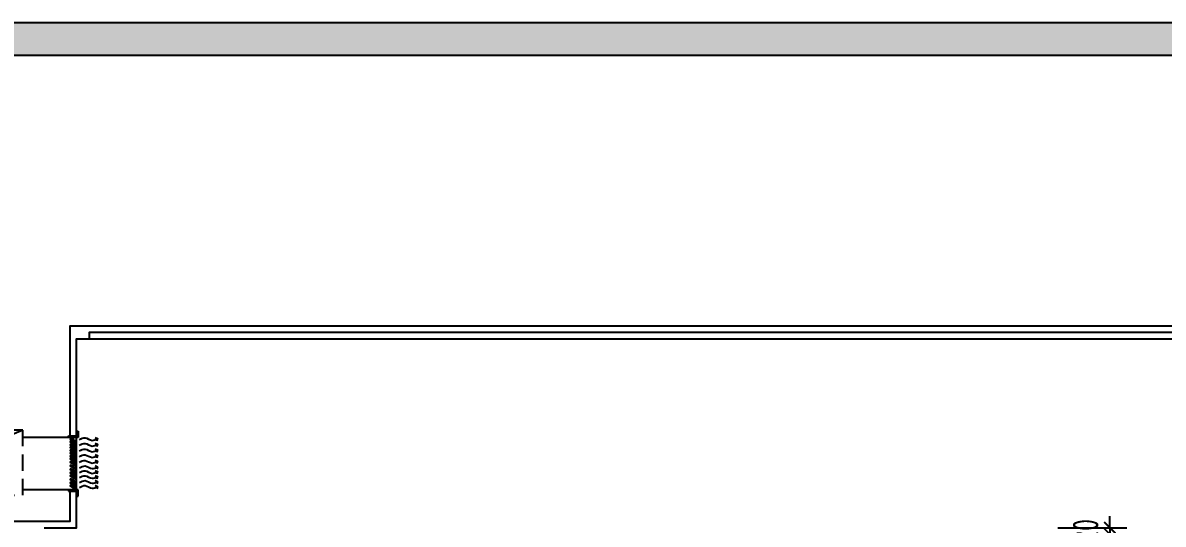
# Model space of a CAD drawing. Header units: millimetres. Extents: x 84706 to 155398, y -6776 to 36429.
# Drawn here: x 139724 to 143228, y 24648 to 26187 of the extents above; entities that cross this region are included whole.
import ezdxf

# ---------------------------------------------------------------- set-up
doc = ezdxf.new("R2010")
doc.units = ezdxf.units.MM
doc.set_wipeout_variables(frame=1)
doc.linetypes.add('DASHED2', pattern=[0.375, 0.25, -0.125])
doc.layers.get('Defpoints').update_dxf_attribs({"color": 250})
for name, color, linetype in [('EE1-【立面造型线（近看）】Elevation modelling line', 144, 'Continuous'), ('EE5-【立面楼板、墙体】Eloorslab_wall', 150, 'Continuous'), ('EE7-【立面填充】Hatch', 250, 'Continuous'), ('EL', 3, 'Continuous'), ('EL-FURN', 30, 'Continuous'), ('EL-立面造型', 30, 'Continuous')]:
    doc.layers.add(name, color=color, linetype=linetype)
doc.styles.add('尺寸标注', font='ARCHS.SHX', dxfattribs={"width": 0.8})
doc.dimstyles.new('海龙1：25', dxfattribs={"dimscale": 25, "dimtxt": 2.25, "dimasz": 1, "dimexe": 1.5, "dimexo": 1, "dimgap": 1, "dimtad": 1, "dimdec": 0, "dimrnd": 5, "dimdsep": 46, "dimtxsty": '尺寸标注', "dimblk": 'ARCHTICK', "dimblk1": 'ARCHTICK', "dimblk2": 'ARCHTICK', "dimcen": 1, "dimclrd": 44, "dimclre": 44, "dimclrt": 2, "dimadec": 0, "dimazin": 0, "dimtfac": 1, "dimtdec": 0, "dimtix": 1, "dimtmove": 2, "dimatfit": 3, "dimldrblk": 'hl_arrow2', "dimfxl": 0, "dimarcsym": 0})

# ---------------------------------------------------------------- blocks, each defined once
blk = doc.blocks.new('*U1028')
at = {"layer": 'EE7-【立面填充】Hatch'}
h = blk.add_hatch(dxfattribs=at)
h.set_pattern_fill('YPSGT-钢筋混凝土', color=256, scale=200, pattern_type=2)
h.set_pattern_definition([(45, (0, 0), (-28.284271, 28.284271), []), (50, (0, 0), (143.45204, -12.550436), [15, -165]), (355, (0, 0), (-27.75027, 150.43842), [12, -132]), (100.4514, (11.95, -1.05), (115.70187, 137.8879), [12.74804, -140.22842]), (46.1842, (0, 40), (213.44822, -33.1038), [22.5, -247.5]), (96.6356, (17.79, 37.24), (186.93254, 194.82358), [19.12206, -210.3426]), (351.1842, (0, 40), (186.9324, 194.82373), [18, -198]), (21, (20, 30), (119.38141, -80.523786), [15, -165]), (326, (20, 30), (48.66306, 145.03), [12, -132]), (71.4514, (29.95, 23.29), (168.04452, 64.5061), [12.74804, -140.22842]), (37.5, (0, 0), (2.431971, 66.578771), [0, -130.4, 0, -134, 0, -132.5]), (7.5, (0, 0), (52.613907, 78.882342), [0, -76.4, 0, -127.4, 0, -50.5]), (327.5, (-44.6, 0), (106.764487, -4.510974), [0, -50, 0, -156, 0, -207]), (317.5, (-64.6, 0), (116.637234, 20.020996), [0, -65, 0, -103.6, 0, -147])])
h.paths.add_polyline_path([(150979.9, -83129), (150979.9, -83029), (143999.9, -83029), (143999.9, -83129)])
at = {"layer": 'EE5-【立面楼板、墙体】Eloorslab_wall'}
for p, q in [((150979.9, -83029), (143999.9, -83029)), ((150979.9, -83129), (143999.9, -83129))]:
    blk.add_line(p, q, dxfattribs=at)
blk = doc.blocks.new('_ArchTick')
at = {"color": 2, "linetype": 'ByBlock', "const_width": 0.15}
blk.add_lwpolyline([(-0.5, -0.5), (0.5, 0.5)], dxfattribs=at)
blk = doc.blocks.new('*D995')
at = {"layer": 'Defpoints', "color": 0, "transparency": 16777216}
for p in [(142869.3, 24636.7), (142849.3, 24616.7), (143064.2, 24616.7)]:
    blk.add_point(p, dxfattribs=at)
at = {"layer": 'EE1-【立面造型线（近看）】Elevation modelling line', "color": 44, "lineweight": -2, "transparency": 16777216}
for p, q in [((143064.2, 24636.7), (143064.2, 24671.7)), ((142904.3, 24636.7), (143116.7, 24636.7)), ((143064.2, 24636.7), (143064.2, 24616.7)), ((142889.2, 24616.7), (143116.7, 24616.7)), ((143064.2, 24616.7), (143064.2, 24581.7))]:
    blk.add_line(p, q, dxfattribs=at)
at = {"layer": 'EE1-【立面造型线（近看）】Elevation modelling line', "color": 44, "lineweight": -2, "transparency": 16777216, "xscale": 35, "yscale": 35, "zscale": 35}
for p, rotation in [((143064.2, 24636.7), 270), ((143064.2, 24616.7), 90)]:
    blk.add_blockref('_ArchTick', p, dxfattribs=dict(at, rotation=rotation))
at = {"layer": 'EE1-【立面造型线（近看）】Elevation modelling line', "color": 2, "transparency": 16777216, "insert": (142989.9, 24626.7), "char_height": 78.75, "attachment_point": 5, "rotation": 90, "style": '尺寸标注'}
blk.add_mtext('20', dxfattribs=at)
blk = doc.blocks.new('hl_arrow2')
at = {"color": 2}
blk.add_line((-0.22, 0), (-1, 0), dxfattribs=at)
blk.add_lwpolyline([(-0.22, 0), (-0.86, -0.69), (-0.65, -0.86), (0, 0), (-0.65, 0.86), (-0.86, 0.69)], close=True, dxfattribs=at)
for points in [[(-0.86, 0.69), (-0.65, 0.86), (-0.22, 0), (0, 0)], [(-0.86, -0.69), (-0.65, -0.86), (-0.22, 0), (0, 0)]]:
    blk.add_solid(points, dxfattribs=at)

msp = doc.modelspace()

# ---------------------------------------------------------------- linework, layer by layer
at = {"layer": 'EL', "color": 250, "elevation": 0}
for points in [[(139945.9, 24913.7), (139953, 24910.3), (139950.9, 24902.5)], [(139945.9, 24913.7), (139953, 24910.3), (139950.9, 24902.5)], [(139945.9, 24896.3), (139953, 24892.9), (139950.9, 24885.1)], [(139945.9, 24896.3), (139953, 24892.9), (139950.9, 24885)], [(139945.9, 24878.9), (139953, 24875.5), (139950.9, 24867.6)], [(139945.9, 24878.9), (139953, 24875.4), (139950.9, 24867.6)], [(139945.9, 24861.5), (139953, 24858), (139950.9, 24850.2)], [(139945.9, 24844), (139953, 24840.6), (139950.9, 24832.8)], [(139945.9, 24827.3), (139953, 24823.9), (139950.9, 24816.1)], [(139945.9, 24812.4), (139953, 24809), (139950.9, 24801.2)], [(139945.9, 24797.2), (139953, 24793.7), (139950.9, 24785.9)], [(139945.9, 24782.3), (139953, 24778.9), (139950.9, 24771)], [(139945.9, 24767), (139953, 24763.6), (139950.9, 24755.8)]]:
    msp.add_lwpolyline(points, dxfattribs=at)
at = {"layer": 'EL-FURN', "color": 4}
msp.add_lwpolyline([(137769.3, 24956.7), (138089.3, 24956.7), (138089.3, 24656.7), (139789.3, 24656.7), (139789.3, 24656.7), (139869.3, 24656.7), (139869.3, 25256.7), (144269.3, 25256.7)], dxfattribs=at)
at = {"layer": 'EL-立面造型', "color": 250}
msp.add_line((139929.3, 25216.7), (143909.3, 25216.7), dxfattribs=at)
at = {"layer": 'EL-立面造型', "color": 1}
msp.add_line((139869.3, 24703.4), (139869.3, 24703.4), dxfattribs=at)

# ---------------------------------------------------------------- dimensions: what is measured, and where the dimension line sits
at = {"layer": 'EE1-【立面造型线（近看）】Elevation modelling line'}
dim = msp.add_linear_dim(base=(143064.2, 24616.7), p1=(142869.3, 24636.7), p2=(142849.3, 24616.7), angle=90, dimstyle='海龙1：25', override={"dimscale": 35}, dxfattribs=at)
dim.commit()
dim.dimension.update_dxf_attribs({"geometry": '*D995', "text_midpoint": (142989.9, 24626.7)})

# ---------------------------------------------------------------- next in the draw order: wipeouts: each hides what was drawn before it
at = {"color": 1, "linetype": 'DASHED2', "ltscale": 200}
msp.add_wipeout([(139723.9, 24736.6), (139723.9, 24936.6), (139273.6, 24936.6), (139273.6, 24913.4), (139103.5, 24913.4), (139103.5, 24753.4), (139273.6, 24753.4), (139273.6, 24736.6)], dxfattribs=at).translate(0, 0, 0).dxf.layer = 'EL'

# ---------------------------------------------------------------- next in the draw order: wipeouts: each hides what was drawn before it
at = {"color": 136, "linetype": 'DASHED2', "ltscale": 200}
msp.add_wipeout([(139894.1, 24913.4), (139723.9, 24913.4), (139723.9, 24753.4), (139894.1, 24753.4)], dxfattribs=at).translate(0, 0, 0).dxf.layer = 'EL'

# ---------------------------------------------------------------- next in the draw order: linework, layer by layer
at = {"layer": 'EL', "color": 136, "linetype": 'DASHED2', "ltscale": 200}
msp.add_line((139723.9, 24936.6, 0), (139273.6, 24736.6, 0), dxfattribs=at)
at = {"layer": 'EL', "color": 8}
for p, q in [((139864.1, 24913.4, 0), (139723.9, 24913.4, 0)), ((139879.1, 24913.4, 0), (139879.1, 24753.4, 0)), ((139864.1, 24753.4, 0), (139723.9, 24753.4, 0))]:
    msp.add_line(p, q, dxfattribs=at)
at = {"layer": 'EL', "color": 4, "linetype": 'DASHED2', "ltscale": 200, "elevation": 0}
msp.add_lwpolyline([(139273.6, 24736.6), (139723.9, 24736.6), (139723.9, 24936.6), (139273.6, 24936.6)], close=True, dxfattribs=at)
at = {"layer": 'EL', "color": 136, "linetype": 'DASHED2', "ltscale": 200, "elevation": 0}
for points in [[(139894.1, 24933.4), (139894.1, 24913.4), (139864.1, 24913.4), (139864.1, 24918.4), (139889.3, 24918.4), (139889.3, 24933.4), (139894.1, 24933.4)], [(139894.1, 24733.4), (139894.1, 24753.4), (139864.1, 24753.4), (139864.1, 24748.4), (139889.3, 24748.4), (139889.3, 24733.4), (139894.1, 24733.4)]]:
    msp.add_lwpolyline(points, dxfattribs=at)
at = {"layer": 'EL', "color": 250, "elevation": 0}
for points in [[(139889.6, 24900.1), (139870.9, 24910.9), (139869.7, 24908.9), (139888.4, 24898.1)], [(139889.6, 24891.4), (139870.9, 24902.2), (139869.7, 24900.2), (139888.4, 24889.4)], [(139889.6, 24882.7), (139870.9, 24893.5), (139869.7, 24891.5), (139888.4, 24880.7)], [(139889.6, 24874), (139870.9, 24884.8), (139869.7, 24882.8), (139888.4, 24872)], [(139889.6, 24865.3), (139870.9, 24876.1), (139869.7, 24874.1), (139888.4, 24863.3)], [(139889.6, 24856.6), (139870.9, 24867.4), (139869.7, 24865.3), (139888.4, 24854.6)], [(139889.6, 24847.9), (139870.9, 24858.6), (139869.7, 24856.6), (139888.4, 24845.9)], [(139889.6, 24839.2), (139870.9, 24849.9), (139869.7, 24847.9), (139888.4, 24837.1)], [(139889.6, 24828.9), (139870.9, 24839.6), (139869.7, 24837.6), (139888.4, 24826.9)], [(139889.6, 24817.8), (139870.9, 24828.6), (139869.7, 24826.5), (139888.4, 24815.8)], [(139889.6, 24806.3), (139870.9, 24817.1), (139869.7, 24815.1), (139888.4, 24804.3)], [(139889.6, 24796), (139870.9, 24806.8), (139869.7, 24804.8), (139888.4, 24794)], [(139889.6, 24787.3), (139870.9, 24798.1), (139869.7, 24796.1), (139888.4, 24785.3)], [(139889.6, 24775.8), (139870.9, 24786.6), (139869.7, 24784.6), (139888.4, 24773.8)], [(139889.6, 24765.5), (139870.9, 24776.3), (139869.7, 24774.3), (139888.4, 24763.5)], [(139889.6, 24756.8), (139870.9, 24767.6), (139869.7, 24765.6), (139888.4, 24754.8)]]:
    msp.add_lwpolyline(points, close=True, dxfattribs=at)
at = {"layer": 'EL', "color": 250}
for points in [[(139897.9, 24907, 0), (139903.8, 24910.2, 0), (139917, 24917.2, 0), (139935, 24900.5, 0), (139947.6, 24907.4, 0), (139953, 24910.3, 0)], [(139897.9, 24907, 0), (139903.8, 24910.2, 0), (139917, 24917.2, 0), (139935, 24900.5, 0), (139947.6, 24907.4, 0), (139953, 24910.3, 0)], [(139897.9, 24889.6, 0), (139903.8, 24892.7, 0), (139917, 24899.8, 0), (139935, 24883.1, 0), (139947.6, 24890, 0), (139953, 24892.9, 0)], [(139897.9, 24889.6, 0), (139903.8, 24892.7, 0), (139917, 24899.8, 0), (139935, 24883.1, 0), (139947.6, 24889.9, 0), (139953, 24892.9, 0)], [(139897.9, 24872.2, 0), (139903.8, 24875.3, 0), (139917, 24882.3, 0), (139935, 24865.7, 0), (139947.6, 24872.5, 0), (139953, 24875.5, 0)], [(139897.9, 24872.2, 0), (139903.8, 24875.3, 0), (139917, 24882.3, 0), (139935, 24865.7, 0), (139947.6, 24872.5, 0), (139953, 24875.4, 0)], [(139897.9, 24854.7, 0), (139903.8, 24857.9, 0), (139917, 24864.9, 0), (139935, 24848.2, 0), (139947.6, 24855.1, 0), (139953, 24858, 0)], [(139897.9, 24837.3, 0), (139903.8, 24840.5, 0), (139917, 24847.5, 0), (139935, 24830.8, 0), (139947.6, 24837.7, 0), (139953, 24840.6, 0)], [(139897.9, 24820.6, 0), (139903.8, 24823.8, 0), (139917, 24830.8, 0), (139935, 24814.1, 0), (139947.6, 24821, 0), (139953, 24823.9, 0)], [(139897.9, 24805.7, 0), (139903.8, 24808.9, 0), (139917, 24815.9, 0), (139935, 24799.2, 0), (139947.6, 24806.1, 0), (139953, 24809, 0)], [(139897.9, 24790.4, 0), (139903.8, 24793.6, 0), (139917, 24800.6, 0), (139935, 24784, 0), (139947.6, 24790.8, 0), (139953, 24793.7, 0)], [(139897.9, 24775.6, 0), (139903.8, 24778.7, 0), (139917, 24785.7, 0), (139935, 24769.1, 0), (139947.6, 24775.9, 0), (139953, 24778.9, 0)], [(139897.9, 24760.3, 0), (139903.8, 24763.5, 0), (139917, 24770.5, 0), (139935, 24753.8, 0), (139947.6, 24760.7, 0), (139953, 24763.6, 0)]]:
    msp.add_open_spline(points, degree=3, knots=[0, 0, 0, 0, 18.584802, 41.302708, 58.293338, 58.293338, 58.293338, 58.293338], dxfattribs=at)
at = {"layer": 'EL-FURN'}
msp.add_lwpolyline([(139789.3, 24636.7), (139889.3, 24636.7), (139889.3, 25216.7), (139929.3, 25216.7), (139929.3, 25236.7), (143909.3, 25236.7), (143909.3, 25216.7), (143949.3, 25216.7), (143949.3, 24636.7), (143969.3, 24636.7)], dxfattribs=at)

# ---------------------------------------------------------------- next in the draw order: block references
msp.add_blockref('*U1028', (-6470.7, 109215.7))

doc.saveas('drawing.dxf')
